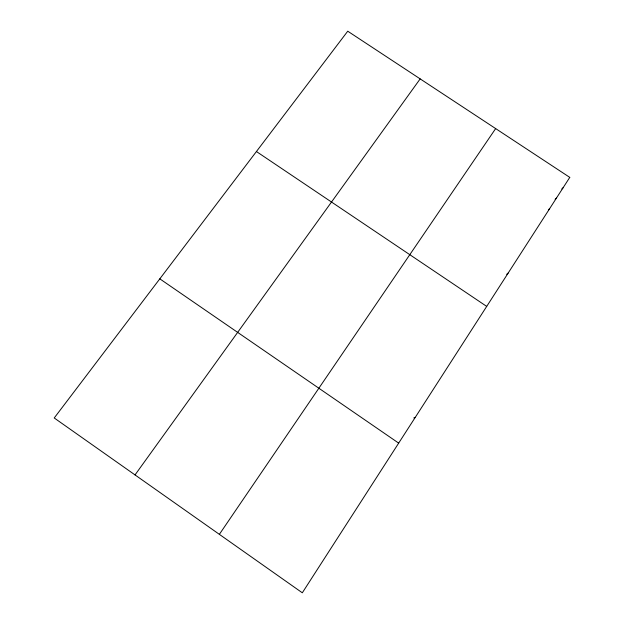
<?xml version="1.0" encoding="UTF-8"?>
<svg xmlns="http://www.w3.org/2000/svg" width="624" height="624" viewBox="0 0 624 624"><rect width="100%" height="100%" fill="white"/><g stroke="black" fill="none" stroke-linecap="round" stroke-linejoin="round"><path stroke-width="0.94" d="M219.367 534.347L495.659 128.583M135.026 474.919L420.17 78.889M561.803 188.963L563.121 187.707M555.126 199.329L556.421 198.112M548.41 209.765L549.674 208.595M506.672 274.303L508.154 273.078M413.782 417.947L415.272 417.355M256.425 151.531L486.704 306.4M159.814 278.842L398.681 443.126M569.774 177.38L302.312 592.8L54.226 417.979L347.74 31.2L569.774 177.38"/></g></svg>
